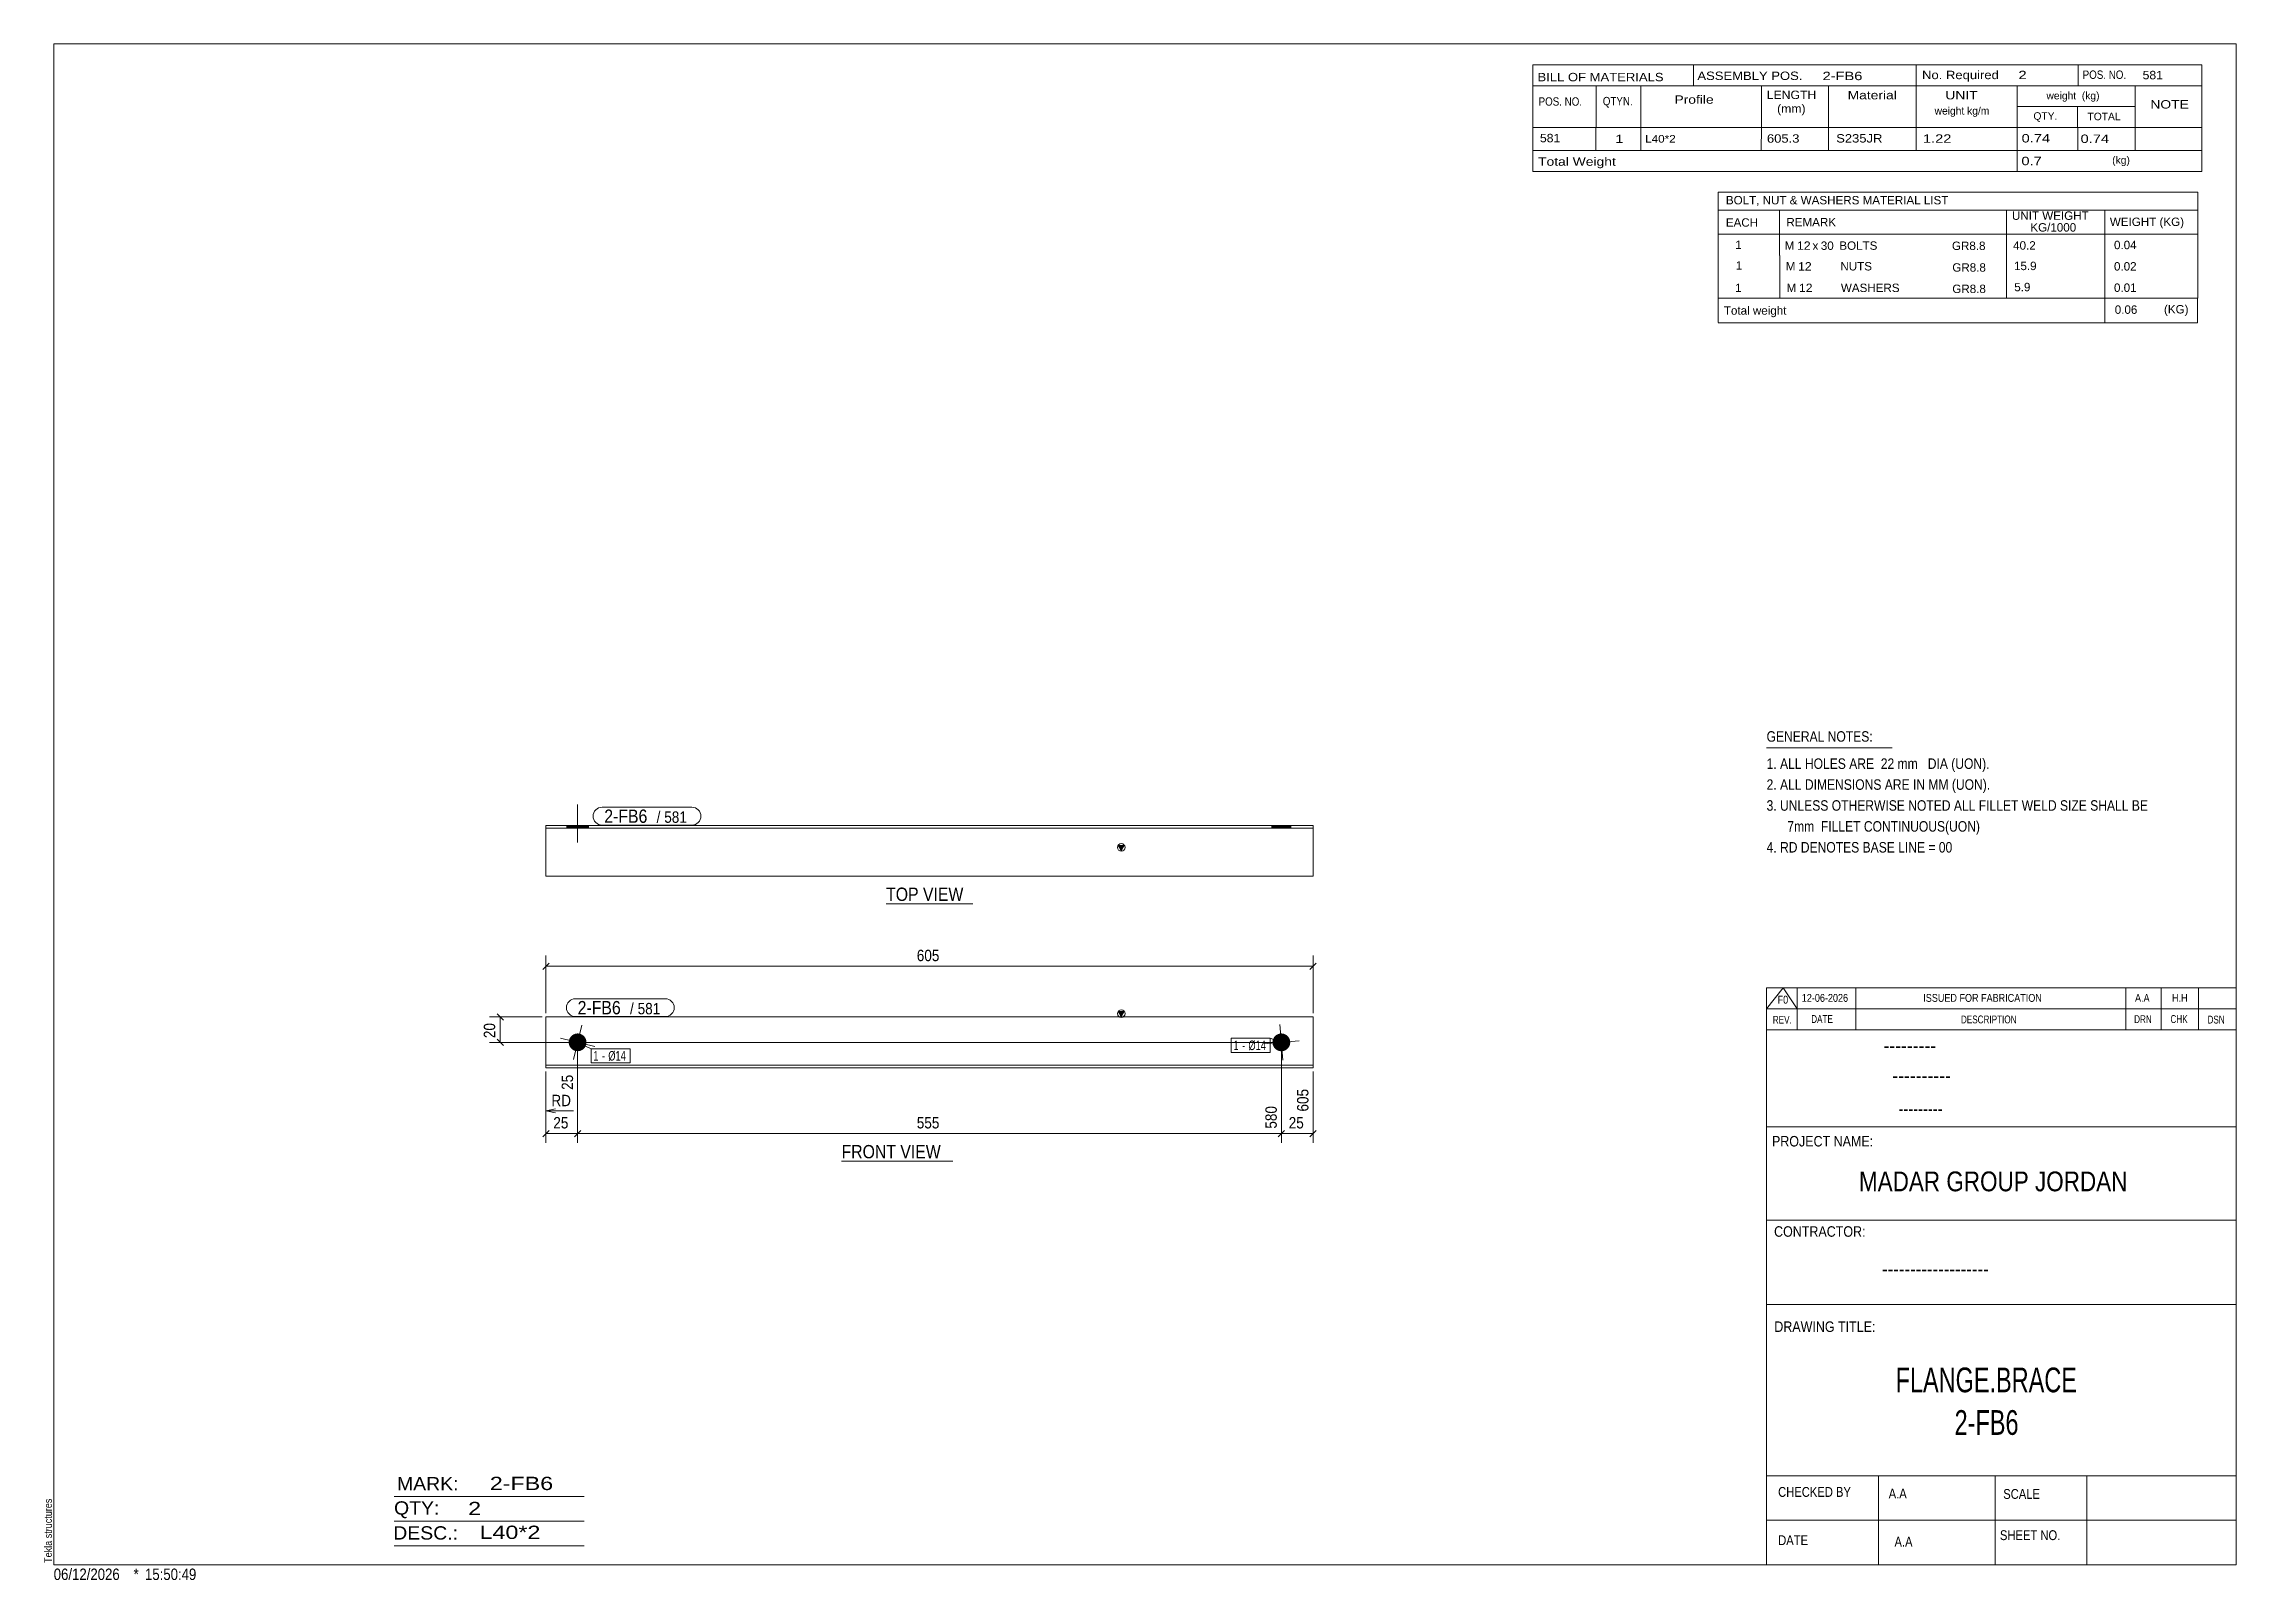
# Model space of a CAD drawing. Header units: millimetres. Extents: x 2 to 579, y 1 to 405.
import ezdxf

# ---------------------------------------------------------------- set-up
doc = ezdxf.new("R2010")
doc.units = ezdxf.units.MM
doc.linetypes.add('XKITLINE00', pattern=[0])
doc.linetypes.add('XKITLINE01', pattern=[4, 1, -1, 1, -1])
for name, color, linetype, lineweight in [('Bolt', 3, 'Continuous', 0), ('BoltMark', 7, 'Continuous', 0), ('Dimensions', 7, 'Continuous', 0), ('DrawingSheet', 5, 'Continuous', 0), ('OtherObjectType', 7, 'Continuous', 0), ('Part', 2, 'Continuous', 0), ('PartMark', 7, 'Continuous', 0)]:
    doc.layers.add(name, color=color, linetype=linetype, lineweight=lineweight)
doc.styles.add('@ARIAL_UNICODE_MS_BOLD', font='ARIAL.TTF')
doc.styles.add('ARIAL', font='ARIAL.TTF')
doc.styles.add('ARIAL_NARROW', font='ARIALN.TTF')
doc.styles.add('COMIC_SANS_MS_BOLD', font='COMICBD.TTF')
doc.styles.add('SWIS721_EX_BT', font='ARIAL.TTF')
doc.styles.add('SWISSE', font='ARIAL.TTF')

# ---------------------------------------------------------------- blocks, each defined once
blk = doc.blocks.new('*A1')
at = {"layer": 'Bolt'}
blk.add_hatch(color=3, dxfattribs=at).paths.add_polyline_path([(325.54, 142.26), (325.54, 142.31), (325.54, 142.37), (325.54, 142.43), (325.54, 142.49), (325.54, 142.54), (325.55, 142.6), (325.55, 142.66), (325.56, 142.71), (325.57, 142.77), (325.58, 142.83), (325.59, 142.88), (325.6, 142.94), (325.61, 142.99), (325.63, 143.05), (325.65, 143.1), (325.66, 143.16), (325.68, 143.21), (325.7, 143.27), (325.73, 143.32), (325.75, 143.37), (325.77, 143.42), (325.8, 143.47), (325.83, 143.52), (325.86, 143.57), (325.88, 143.62), (325.92, 143.67), (325.95, 143.72), (325.98, 143.77), (326.01, 143.81), (326.05, 143.86), (326.09, 143.9), (326.12, 143.95), (326.16, 143.99), (326.2, 144.03), (326.24, 144.07), (326.28, 144.11), (326.33, 144.15), (326.37, 144.18), (326.41, 144.22), (326.46, 144.26), (326.5, 144.29), (326.55, 144.32), (326.6, 144.36), (326.65, 144.39), (326.7, 144.42), (326.75, 144.44), (326.8, 144.47), (326.85, 144.5), (326.9, 144.52), (326.95, 144.54), (327.01, 144.57), (327.06, 144.59), (327.11, 144.61), (327.17, 144.62), (327.22, 144.64), (327.28, 144.66), (327.33, 144.67), (327.39, 144.68), (327.44, 144.69), (327.5, 144.7), (327.56, 144.71), (327.61, 144.72), (327.67, 144.72), (327.73, 144.73), (327.79, 144.73), (327.84, 144.73), (327.9, 144.73), (327.96, 144.73), (328.01, 144.73), (328.07, 144.72), (328.13, 144.72), (328.19, 144.71), (328.24, 144.7), (328.3, 144.69), (328.36, 144.68), (328.41, 144.67), (328.47, 144.65), (328.52, 144.64), (328.58, 144.62), (328.63, 144.6), (328.68, 144.59), (328.74, 144.56), (328.79, 144.54), (328.84, 144.52), (328.9, 144.5), (328.95, 144.47), (329, 144.44), (329.05, 144.41), (329.1, 144.38), (329.14, 144.35), (329.19, 144.32), (329.24, 144.29), (329.28, 144.26), (329.33, 144.22), (329.37, 144.18), (329.42, 144.15), (329.46, 144.11), (329.5, 144.07), (329.54, 144.03), (329.58, 143.99), (329.62, 143.94), (329.66, 143.9), (329.69, 143.86), (329.73, 143.81), (329.76, 143.76), (329.8, 143.72), (329.83, 143.67), (329.86, 143.62), (329.89, 143.57), (329.92, 143.52), (329.94, 143.47), (329.97, 143.42), (329.99, 143.37), (330.02, 143.32), (330.04, 143.26), (330.06, 143.21), (330.08, 143.16), (330.1, 143.1), (330.11, 143.05), (330.13, 142.99), (330.14, 142.94), (330.15, 142.88), (330.16, 142.82), (330.17, 142.77), (330.18, 142.71), (330.19, 142.66), (330.2, 142.6), (330.2, 142.54), (330.2, 142.48), (330.2, 142.43), (330.2, 142.37), (330.2, 142.31), (330.2, 142.25), (330.2, 142.2), (330.19, 142.14), (330.18, 142.08), (330.17, 142.03), (330.16, 141.97), (330.15, 141.91), (330.14, 141.86), (330.13, 141.8), (330.11, 141.75), (330.09, 141.69), (330.08, 141.64), (330.06, 141.58), (330.04, 141.53), (330.02, 141.48), (329.99, 141.43), (329.97, 141.37), (329.94, 141.32), (329.91, 141.27), (329.89, 141.22), (329.86, 141.17), (329.83, 141.13), (329.79, 141.08), (329.76, 141.03), (329.73, 140.99), (329.69, 140.94), (329.66, 140.9), (329.62, 140.85), (329.58, 140.81), (329.54, 140.77), (329.5, 140.73), (329.46, 140.69), (329.42, 140.65), (329.37, 140.61), (329.33, 140.58), (329.28, 140.54), (329.24, 140.51), (329.19, 140.47), (329.14, 140.44), (329.09, 140.41), (329.04, 140.38), (329, 140.35), (328.94, 140.33), (328.89, 140.3), (328.84, 140.28), (328.79, 140.25), (328.74, 140.23), (328.68, 140.21), (328.63, 140.19), (328.57, 140.17), (328.52, 140.16), (328.46, 140.14), (328.41, 140.13), (328.35, 140.12), (328.3, 140.1), (328.24, 140.09), (328.18, 140.09), (328.13, 140.08), (328.07, 140.07), (328.01, 140.07), (327.96, 140.07), (327.9, 140.07), (327.84, 140.07), (327.78, 140.07), (327.73, 140.07), (327.67, 140.07), (327.61, 140.08), (327.56, 140.09), (327.5, 140.1), (327.44, 140.11), (327.39, 140.12), (327.33, 140.13), (327.28, 140.14), (327.22, 140.16), (327.17, 140.17), (327.11, 140.19), (327.06, 140.21), (327, 140.23), (326.95, 140.25), (326.9, 140.28), (326.85, 140.3), (326.8, 140.33), (326.74, 140.36), (326.7, 140.38), (326.65, 140.41), (326.6, 140.44), (326.55, 140.48), (326.5, 140.51), (326.46, 140.54), (326.41, 140.58), (326.37, 140.61), (326.32, 140.65), (326.28, 140.69), (326.24, 140.73), (326.2, 140.77), (326.16, 140.81), (326.12, 140.85), (326.08, 140.9), (326.05, 140.94), (326.01, 140.99), (325.98, 141.03), (325.95, 141.08), (325.91, 141.13), (325.88, 141.18), (325.85, 141.22), (325.83, 141.27), (325.8, 141.33), (325.77, 141.38), (325.75, 141.43), (325.73, 141.48), (325.7, 141.53), (325.68, 141.59), (325.66, 141.64), (325.65, 141.7), (325.63, 141.75), (325.61, 141.81), (325.6, 141.86), (325.59, 141.92), (325.58, 141.97), (325.57, 142.03), (325.56, 142.09), (325.55, 142.14), (325.55, 142.2)], flags=17)
at = {"layer": 'Bolt', "color": 3, "linetype": 'XKITLINE00', "lineweight": 0}
for p, q in [((328.27, 137.75), (327.47, 147.05)), ((332.52, 142.8), (323.22, 142))]:
    blk.add_line(p, q, dxfattribs=at)
blk = doc.blocks.new('*A2')
at = {"layer": 'Bolt'}
blk.add_hatch(color=3, dxfattribs=at).paths.add_polyline_path([(143.39, 144.65), (143.45, 144.63), (143.5, 144.62), (143.56, 144.6), (143.61, 144.58), (143.67, 144.56), (143.72, 144.54), (143.77, 144.51), (143.82, 144.49), (143.87, 144.46), (143.92, 144.43), (143.97, 144.41), (144.02, 144.38), (144.07, 144.35), (144.12, 144.31), (144.16, 144.28), (144.21, 144.25), (144.25, 144.21), (144.3, 144.17), (144.34, 144.14), (144.38, 144.1), (144.43, 144.06), (144.47, 144.02), (144.5, 143.97), (144.54, 143.93), (144.58, 143.89), (144.62, 143.84), (144.65, 143.8), (144.68, 143.75), (144.72, 143.7), (144.75, 143.66), (144.78, 143.61), (144.81, 143.56), (144.84, 143.51), (144.86, 143.46), (144.89, 143.41), (144.91, 143.35), (144.93, 143.3), (144.96, 143.25), (144.98, 143.2), (145, 143.14), (145.01, 143.09), (145.03, 143.03), (145.04, 142.98), (145.06, 142.92), (145.07, 142.87), (145.08, 142.81), (145.09, 142.75), (145.1, 142.7), (145.1, 142.64), (145.11, 142.58), (145.11, 142.52), (145.12, 142.47), (145.12, 142.41), (145.12, 142.35), (145.11, 142.3), (145.11, 142.24), (145.11, 142.18), (145.1, 142.12), (145.09, 142.07), (145.08, 142.01), (145.07, 141.95), (145.06, 141.9), (145.05, 141.84), (145.04, 141.79), (145.02, 141.73), (145, 141.68), (144.98, 141.62), (144.96, 141.57), (144.94, 141.52), (144.92, 141.46), (144.9, 141.41), (144.87, 141.36), (144.85, 141.31), (144.82, 141.26), (144.79, 141.21), (144.76, 141.16), (144.73, 141.11), (144.7, 141.06), (144.66, 141.02), (144.63, 140.97), (144.59, 140.93), (144.56, 140.88), (144.52, 140.84), (144.48, 140.8), (144.44, 140.76), (144.4, 140.72), (144.36, 140.68), (144.32, 140.64), (144.27, 140.6), (144.23, 140.57), (144.18, 140.53), (144.14, 140.5), (144.09, 140.46), (144.04, 140.43), (143.99, 140.4), (143.94, 140.37), (143.89, 140.35), (143.84, 140.32), (143.79, 140.29), (143.74, 140.27), (143.69, 140.25), (143.63, 140.23), (143.58, 140.21), (143.53, 140.19), (143.47, 140.17), (143.42, 140.15), (143.36, 140.14), (143.31, 140.12), (143.25, 140.11), (143.19, 140.1), (143.14, 140.09), (143.08, 140.08), (143.02, 140.08), (142.97, 140.07), (142.91, 140.07), (142.85, 140.07), (142.79, 140.07), (142.74, 140.07), (142.68, 140.07), (142.62, 140.07), (142.57, 140.08), (142.51, 140.08), (142.45, 140.09), (142.4, 140.1), (142.34, 140.11), (142.28, 140.12), (142.23, 140.13), (142.17, 140.15), (142.12, 140.16), (142.06, 140.18), (142.01, 140.2), (141.95, 140.22), (141.9, 140.24), (141.85, 140.26), (141.8, 140.28), (141.74, 140.31), (141.69, 140.34), (141.64, 140.36), (141.59, 140.39), (141.54, 140.42), (141.5, 140.45), (141.45, 140.48), (141.4, 140.52), (141.36, 140.55), (141.31, 140.59), (141.27, 140.62), (141.22, 140.66), (141.18, 140.7), (141.14, 140.74), (141.1, 140.78), (141.06, 140.82), (141.02, 140.87), (140.99, 140.91), (140.95, 140.95), (140.92, 141), (140.88, 141.05), (140.85, 141.09), (140.82, 141.14), (140.79, 141.19), (140.76, 141.24), (140.73, 141.29), (140.7, 141.34), (140.68, 141.39), (140.65, 141.44), (140.63, 141.5), (140.61, 141.55), (140.59, 141.6), (140.57, 141.66), (140.55, 141.71), (140.54, 141.77), (140.52, 141.82), (140.51, 141.88), (140.5, 141.93), (140.49, 141.99), (140.48, 142.05), (140.47, 142.1), (140.46, 142.16), (140.46, 142.22), (140.45, 142.27), (140.45, 142.33), (140.45, 142.39), (140.45, 142.44), (140.45, 142.5), (140.46, 142.56), (140.46, 142.62), (140.47, 142.67), (140.47, 142.73), (140.48, 142.79), (140.49, 142.84), (140.5, 142.9), (140.52, 142.95), (140.53, 143.01), (140.55, 143.07), (140.56, 143.12), (140.58, 143.17), (140.6, 143.23), (140.62, 143.28), (140.65, 143.33), (140.67, 143.39), (140.69, 143.44), (140.72, 143.49), (140.75, 143.54), (140.78, 143.59), (140.81, 143.64), (140.84, 143.69), (140.87, 143.73), (140.9, 143.78), (140.94, 143.83), (140.97, 143.87), (141.01, 143.91), (141.05, 143.96), (141.09, 144), (141.13, 144.04), (141.17, 144.08), (141.21, 144.12), (141.25, 144.16), (141.29, 144.2), (141.34, 144.23), (141.38, 144.27), (141.43, 144.3), (141.48, 144.33), (141.53, 144.36), (141.57, 144.39), (141.62, 144.42), (141.67, 144.45), (141.72, 144.48), (141.78, 144.5), (141.83, 144.53), (141.88, 144.55), (141.93, 144.57), (141.99, 144.59), (142.04, 144.61), (142.1, 144.63), (142.15, 144.64), (142.21, 144.66), (142.26, 144.67), (142.32, 144.69), (142.37, 144.7), (142.43, 144.71), (142.49, 144.71), (142.54, 144.72), (142.6, 144.72), (142.66, 144.73), (142.71, 144.73), (142.77, 144.73), (142.83, 144.73), (142.89, 144.73), (142.94, 144.73), (143, 144.72), (143.06, 144.72), (143.11, 144.71), (143.17, 144.7), (143.23, 144.69), (143.28, 144.68), (143.34, 144.66)], flags=17)
at = {"layer": 'Bolt', "color": 3, "linetype": 'XKITLINE00', "lineweight": 0}
for p, q in [((141.67, 137.87), (143.9, 146.93)), ((138.25, 143.51), (147.32, 141.29))]:
    blk.add_line(p, q, dxfattribs=at)
blk = doc.blocks.new('*A3')
at = {"layer": 'Part'}
blk.add_hatch(color=2, dxfattribs=at).paths.add_polyline_path([(284.97, 150.47), (286.57, 150.47), (285.77, 149.07)], flags=17)
at = {"layer": 'Part', "color": 2, "linetype": 'XKITLINE00', "lineweight": 0}
for p, q in [((285.77, 149.07), (284.97, 150.47)), ((284.97, 150.47), (286.57, 150.47)), ((286.57, 150.47), (285.77, 149.07)), ((134.45, 136.4), (134.45, 149.07)), ((336.2, 149.07), (134.45, 149.07)), ((336.2, 135.73), (336.2, 149.07)), ((134.45, 135.73), (134.45, 136.4)), ((336.2, 136.4), (134.45, 136.4)), ((336.2, 135.73), (134.45, 135.73))]:
    blk.add_line(p, q, dxfattribs=at)
blk.add_circle((285.77, 149.97), 1, dxfattribs=at)
blk = doc.blocks.new('*A4')
at = {"layer": 'Bolt'}
blk.add_hatch(color=3, dxfattribs=at).paths.add_polyline_path([(330.39, 199.43), (330.39, 198.77), (325.35, 198.77), (325.35, 199.43)], flags=17)
at = {"layer": 'Bolt', "color": 3, "linetype": 'XKITLINE00', "lineweight": 0}
for p, q in [((325.35, 198.77), (325.35, 199.43)), ((327.87, 198.77), (327.87, 199.43)), ((330.39, 198.77), (330.39, 199.43))]:
    blk.add_line(p, q, dxfattribs=at)
blk = doc.blocks.new('*A5')
at = {"layer": 'Bolt'}
blk.add_hatch(color=3, dxfattribs=at).paths.add_polyline_path([(139.96, 198.77), (139.96, 199.43), (145.61, 199.43), (145.61, 198.77)], flags=17)
at = {"layer": 'Bolt', "color": 3, "linetype": 'XKITLINE00', "lineweight": 0}
for p, q in [((142.78, 194.93), (142.78, 204.93)), ((139.96, 198.77), (139.96, 199.43)), ((145.61, 198.77), (145.61, 199.43))]:
    blk.add_line(p, q, dxfattribs=at)
blk = doc.blocks.new('*A6')
at = {"layer": 'Part'}
blk.add_hatch(color=2, dxfattribs=at).paths.add_polyline_path([(284.97, 194.17), (286.57, 194.17), (285.77, 192.77)], flags=17)
at = {"layer": 'Part', "color": 2, "linetype": 'XKITLINE00', "lineweight": 0}
for p, q in [((134.45, 199.43), (134.45, 198.77)), ((134.45, 199.43), (336.2, 199.43)), ((336.2, 198.77), (134.45, 198.77)), ((134.45, 198.77), (134.45, 186.1)), ((336.2, 198.77), (336.2, 199.43)), ((336.2, 186.1), (336.2, 198.77)), ((285.77, 192.77), (284.97, 194.17)), ((284.97, 194.17), (286.57, 194.17)), ((286.57, 194.17), (285.77, 192.77)), ((134.45, 186.1), (336.2, 186.1))]:
    blk.add_line(p, q, dxfattribs=at)
at = {"layer": 'Part', "color": 7, "linetype": 'XKITLINE01', "lineweight": 0}
for p, q in [((134.45, 198.77), (134.45, 199.43)), ((336.2, 199.43), (336.2, 198.77))]:
    blk.add_line(p, q, dxfattribs=at)
at = {"layer": 'Part', "color": 2, "linetype": 'XKITLINE00', "lineweight": 0}
blk.add_circle((285.77, 193.67), 1, dxfattribs=at)
blk = doc.blocks.new('*A7')
at = {"layer": 'DrawingSheet', "color": 5, "linetype": 'XKITLINE00', "lineweight": 0}
for p, q in [((579, 405), (5, 405)), ((5, 405), (5, 5)), ((579, 5), (579, 405)), ((5, 5), (579, 5))]:
    blk.add_line(p, q, dxfattribs=at)
at = {"layer": 'DrawingSheet', "color": 5, "style": 'ARIAL', "width": 0.85}
blk.add_text('Tekla structures', height=2, rotation=90, dxfattribs=at).set_placement((4.5, 5.5))
blk = doc.blocks.new('*A8')
at = {"layer": 'OtherObjectType', "color": 7, "linetype": 'XKITLINE00', "lineweight": 0}
for p, q in [((442.76, 365.95), (442.75, 354.95)), ((442.76, 365.95), (568.88, 365.95)), ((568.88, 365.95), (568.88, 354.95)), ((442.75, 361.3), (568.88, 361.3)), ((458.87, 361.31), (458.87, 354.95)), ((518.57, 361.31), (518.57, 354.95)), ((544.47, 361.29), (544.47, 354.95)), ((442.76, 354.92), (442.76, 349.42)), ((442.77, 354.95), (568.88, 354.95)), ((458.92, 354.95), (458.92, 349.33)), ((518.57, 354.95), (518.57, 349.33)), ((544.5, 354.95), (544.5, 349.45)), ((568.88, 354.95), (568.88, 349.45)), ((442.79, 349.33), (442.79, 343.72)), ((458.95, 349.33), (458.95, 343.71)), ((518.57, 349.33), (518.57, 343.71)), ((544.5, 349.33), (544.5, 343.83)), ((568.88, 349.33), (568.88, 343.83)), ((442.79, 343.7), (442.79, 338.13)), ((458.95, 343.71), (458.95, 338.09)), ((518.57, 343.71), (518.57, 338.09)), ((544.5, 343.71), (544.5, 338.1)), ((568.88, 343.71), (568.88, 338.1)), ((568.88, 338.1), (442.75, 338.13)), ((442.78, 338.09), (442.78, 331.69)), ((442.85, 338.09), (568.87, 338.09)), ((544.5, 338.06), (544.5, 331.64)), ((568.87, 338.06), (568.87, 331.65)), ((442.77, 331.65), (568.87, 331.65))]:
    blk.add_line(p, q, dxfattribs=at)
at = {"layer": 'OtherObjectType', "color": 7, "style": 'ARIAL_NARROW'}
for s, width, p in [('BOLT, NUT & WASHERS MATERIAL LIST', 1.211571, (444.79, 362.79)), ('EACH', 1.211571, (444.78, 356.92)), ('REMARK', 1.211571, (460.7, 357.01)), ('UNIT WEIGHT', 1.211571, (520.03, 358.72)), (' KG/1000', 1.211571, (524.02, 355.63)), ('WEIGHT (KG)', 1.211571, (545.78, 357.1)), ('1', 1.211571, (447.26, 351.05)), ('M', 1.211571, (460.26, 350.85)), ('12', 1.275, (463.5, 350.83)), ('x', 1.211571, (467.58, 350.83)), ('30', 1.211571, (469.76, 350.82)), ('BOLTS', 1.211571, (474.63, 350.84)), ('GR8.8', 1.211571, (504.25, 350.79)), ('40.2', 1.211571, (520.34, 350.88)), ('0.04', 1.211571, (546.87, 351.01)), ('1', 1.211571, (447.4, 345.61)), ('M', 1.211571, (460.54, 345.41)), ('12', 1.275, (463.78, 345.39)), ('NUTS', 1.211571, (474.91, 345.41)), ('GR8.8', 1.211571, (504.35, 345.09)), ('15.9', 1.211571, (520.56, 345.5)), ('0.02', 1.211571, (546.87, 345.39)), ('1', 1.211571, (447.24, 339.74)), ('M', 1.211571, (460.76, 339.74)), ('12', 1.275, (464, 339.72)), ('WASHERS', 1.211571, (475.04, 339.73)), ('GR8.8', 1.211571, (504.35, 339.47)), ('5.9', 1.211571, (520.64, 339.94)), ('0.01', 1.211571, (546.87, 339.78)), ('Total weight', 1.211571, (444.26, 333.77)), ('0.06', 1.211571, (547.07, 334)), ('(KG)', 1.211571, (560.02, 334.1))]:
    blk.add_text(s, height=2.2, dxfattribs=dict(at, width=width)).set_placement(p)
blk = doc.blocks.new('*A9')
at = {"layer": 'OtherObjectType', "color": 7, "linetype": 'XKITLINE00', "lineweight": 0}
blk.add_line((455.5, 219.82), (488.5, 219.82), dxfattribs=at)
at = {"layer": 'OtherObjectType', "color": 7, "style": 'ARIAL_NARROW', "width": 1.008832}
for s, p in [('GENERAL NOTES:', (455.5, 221.47)), ('1. ALL HOLES ARE  22 mm   DIA (UON).', (455.5, 214.32)), ('2. ALL DIMENSIONS ARE IN MM (UON).', (455.5, 208.82)), ('3. UNLESS OTHERWISE NOTED ALL FILLET WELD SIZE SHALL BE', (455.5, 203.32)), ('7mm  FILLET CONTINUOUS(UON)', (460.95, 197.82)), ('4. RD DENOTES BASE LINE = 00', (455.5, 192.32))]:
    blk.add_text(s, height=2.75, dxfattribs=at).set_placement(p)
blk = doc.blocks.new('*A10')
at = {"layer": 'OtherObjectType', "color": 7, "linetype": 'XKITLINE00', "lineweight": 0}
for p, q in [((455.5, 156.76), (579, 156.76)), ((455.5, 151.21), (459.82, 156.76)), ((455.5, 151.21), (455.5, 156.76)), ((459.82, 156.76), (463.53, 151.21)), ((463.53, 151.21), (463.53, 156.76)), ((478.97, 151.21), (478.97, 156.76)), ((549.98, 151.21), (549.98, 156.76)), ((559.24, 151.21), (559.24, 156.76)), ((569.12, 151.21), (569.12, 156.76)), ((579, 151.21), (579, 156.76)), ((455.5, 151.21), (579, 151.21)), ((455.5, 145.65), (455.5, 151.21)), ((459.21, 151.21), (579, 151.21)), ((463.53, 145.65), (463.53, 151.21)), ((478.97, 145.65), (478.97, 151.21)), ((549.98, 145.65), (549.98, 151.21)), ((559.24, 145.65), (559.24, 151.21)), ((569.12, 145.65), (569.12, 151.21)), ((579, 145.65), (579, 151.21))]:
    blk.add_line(p, q, dxfattribs=at)
at = {"layer": 'OtherObjectType', "color": 7, "style": 'ARIAL_NARROW'}
for s, height, width, p in [('F0', 2.058, 1.008832, (458.4, 152.59)), ('12-06-2026', 2.058, 1.008832, (464.76, 153.06)), ('ISSUED FOR FABRICATION', 2.0583, 1.008832, (496.71, 153.06)), ('A.A', 2.058, 1.008832, (552.4, 153.06)), ('H.H', 2.058, 1.008832, (562.13, 153.06)), ('REV.', 2.058, 0.907949, (457.13, 147.31)), ('DATE', 2.058, 0.907949, (467.23, 147.5)), ('DESCRIPTION', 2.0583, 0.907949, (506.61, 147.39)), ('DRN', 2.058, 0.907949, (552.17, 147.47)), ('CHK', 2.058, 0.907949, (561.72, 147.5)), ('DSN', 2.058, 0.907949, (571.47, 147.35))]:
    blk.add_text(s, height=height, dxfattribs=dict(at, width=width)).set_placement(p)
blk = doc.blocks.new('*A11')
at = {"layer": 'OtherObjectType', "color": 6, "linetype": 'XKITLINE00', "lineweight": 0}
for p, q in [((94.5, 23), (144.5, 23)), ((94.5, 16.5), (144.5, 16.5)), ((94.5, 10), (144.5, 10))]:
    blk.add_line(p, q, dxfattribs=at)
at = {"layer": 'OtherObjectType', "color": 6, "style": 'ARIAL_NARROW'}
for s, width, p in [('MARK:', 1.275, (95.27, 24.58)), ('2-FB6', 1.525501, (119.69, 24.65)), ('QTY:', 1.275, (94.5, 18.19)), ('2', 1.525501, (113.99, 18.05)), ('DESC.:', 1.275, (94.29, 11.63)), ('L40*2', 1.525501, (117, 11.79))]:
    blk.add_text(s, height=3.5, dxfattribs=dict(at, width=width)).set_placement(p)
blk = doc.blocks.new('*A12')
at = {"layer": 'OtherObjectType', "color": 2, "linetype": 'XKITLINE00', "lineweight": 0}
for p, q in [((455.5, 145.65), (579, 145.65)), ((455.5, 5), (455.5, 145.64)), ((578.98, 145.64), (579, 5)), ((579, 120.14), (455.5, 120.14)), ((455.5, 95.63), (579, 95.63)), ((579, 73.49), (455.5, 73.49)), ((579, 28.4), (455.5, 28.4)), ((484.94, 28.4), (484.94, 5)), ((515.62, 5), (515.62, 28.4)), ((539.75, 5), (539.75, 28.4)), ((579, 16.7), (455.5, 16.7)), ((579, 5), (455.5, 5))]:
    blk.add_line(p, q, dxfattribs=at)
at = {"layer": 'OtherObjectType', "color": 4, "style": '@ARIAL_UNICODE_MS_BOLD', "width": 0.85}
blk.add_text('---------', height=3.9, dxfattribs=at).set_placement((486.23, 139.59))
at = {"layer": 'OtherObjectType', "color": 7, "style": 'ARIAL', "width": 0.85}
for s, height, p in [('----------', 3.9, (488.56, 131.77)), ('---------', 3.25, (490.21, 123.31))]:
    blk.add_text(s, height=height, dxfattribs=at).set_placement(p)
at = {"layer": 'OtherObjectType', "color": 3, "width": 0.85}
for s, style, p in [('PROJECT NAME:', 'SWIS721_EX_BT', (456.92, 115.01)), ('CONTRACTOR:', 'SWISSE', (457.47, 91.27)), ('DRAWING TITLE:', 'SWIS721_EX_BT', (457.53, 66.24))]:
    blk.add_text(s, height=2.7618, dxfattribs=dict(at, style=style)).set_placement(p)
at = {"layer": 'OtherObjectType', "color": 7, "width": 0.85}
for s, height, p in [('MADAR GROUP JORDAN', 5.2, (479.79, 103.23)), ('CHECKED BY', 2.592, (458.53, 22.86)), ('A.A', 2.592, (487.61, 22.45)), ('SCALE', 2.592, (517.74, 22.33)), ('DATE', 2.592, (458.54, 10.16)), ('A.A', 2.592, (489.14, 9.76)), ('SHEET NO.', 2.592, (516.87, 11.49))]:
    blk.add_text(s, height=height, dxfattribs=at).set_placement(p)
at = {"layer": 'OtherObjectType', "color": 1}
for s, height, style, width, p in [('-------------------', 3.9, 'COMIC_SANS_MS_BOLD', 0.85, (485.87, 80.86)), ('FLANGE.BRACE', 6.5, 'ARIAL', 0.68, (489.43, 50.37)), ('2-FB6', 6.5, 'ARIAL', 0.68, (504.95, 39.17))]:
    blk.add_text(s, height=height, dxfattribs=dict(at, style=style, width=width)).set_placement(p)
blk = doc.blocks.new('*A13')
at = {"layer": 'OtherObjectType', "color": 7, "linetype": 'XKITLINE00', "lineweight": 0}
for p, q in [((393.98, 399.5), (569.98, 399.5)), ((393.98, 399.5), (393.98, 388.5)), ((436.26, 399.42), (436.26, 393.87)), ((494.85, 394), (494.85, 399.5)), ((537.43, 393.96), (537.43, 399.42)), ((569.98, 394), (569.98, 399.5)), ((393.98, 394), (569.98, 394)), ((410.64, 394), (410.64, 383)), ((422.4, 393.98), (422.4, 383.03)), ((454.12, 393.99), (454.13, 383)), ((471.78, 393.98), (471.78, 383)), ((494.85, 393.98), (494.85, 383)), ((521.43, 394), (521.43, 383)), ((552.42, 394), (552.42, 383)), ((569.98, 394), (569.98, 388.5)), ((393.98, 388.5), (393.98, 383)), ((521.45, 388.52), (552.45, 388.52)), ((537.28, 388.52), (537.28, 383)), ((569.98, 388.5), (569.98, 383)), ((393.98, 383), (569.98, 383)), ((393.98, 383), (393.98, 376.95)), ((410.63, 383), (410.63, 376.95)), ((422.44, 382.99), (422.44, 376.95)), ((454.12, 383), (454.11, 376.95)), ((471.79, 383), (471.79, 376.95)), ((494.87, 383), (494.87, 376.95)), ((521.44, 383), (521.44, 376.95)), ((537.33, 382.95), (537.33, 376.95)), ((552.43, 383), (552.43, 376.95)), ((569.98, 383), (569.98, 376.95)), ((393.98, 376.95), (569.98, 376.95)), ((393.98, 376.95), (393.98, 371.45)), ((521.44, 376.95), (521.44, 371.45)), ((569.98, 376.95), (569.98, 371.45)), ((393.98, 371.45), (569.98, 371.45))]:
    blk.add_line(p, q, dxfattribs=at)
at = {"layer": 'OtherObjectType', "color": 7, "style": 'ARIAL_NARROW'}
for s, height, width, p in [('No. Required', 2.2, 1.36, (496.39, 395.72)), ('2', 2.2, 1.525501, (521.75, 395.72)), ('POS. NO.', 2.2, 1.02, (538.63, 395.79)), ('581', 2.2, 1.270501, (554.4, 395.69)), ('BILL OF MATERIALS', 2.2, 1.36, (395.25, 395.16)), ('ASSEMBLY POS.', 2.2, 1.36, (437.3, 395.5)), ('LENGTH', 2.2, 1.275, (455.54, 390.49)), ('2-FB6', 2.2, 1.525501, (470.23, 395.46)), ('Material', 2.2, 1.445, (476.81, 390.41)), ('UNIT', 2.2, 1.445, (502.52, 390.4)), ('weight  (kg)', 1.98, 1.19, (529.11, 390.39)), ('POS. NO.', 2.2, 1.02, (395.53, 388.74)), ('QTYN.', 2.2, 1.02, (412.42, 388.84)), ('Profile', 2.2, 1.445, (431.26, 389.25)), ('(mm)', 2.2, 1.275, (458.26, 386.86)), ('weight kg/m', 1.98, 1.19, (499.69, 386.4)), ('QTY.', 1.98, 1.19, (525.68, 385.03)), ('TOTAL', 1.98, 1.19, (539.9, 384.91)), ('NOTE', 2.2, 1.445, (556.44, 387.99)), ('581', 2.2, 1.270501, (395.89, 379.12)), ('1', 2.2, 1.525501, (415.71, 378.91)), ('L40*2', 1.98, 1.355501, (423.56, 379.04)), ('605.3', 2.2, 1.355501, (455.59, 379.01)), ('S235JR', 2.2, 1.355501, (473.81, 379.05)), ('1.22', 2.2, 1.525501, (496.62, 378.99)), ('0.74', 2.2, 1.525501, (522.57, 379.07)), ('0.74', 2.2, 1.525501, (538.08, 378.94)), ('Total Weight', 2.2, 1.445, (395.4, 372.94)), ('0.7', 2.2, 1.525501, (522.52, 373.09)), ('(kg)', 1.98, 1.19, (546.4, 373.46))]:
    blk.add_text(s, height=height, dxfattribs=dict(at, width=width)).set_placement(p)
blk = doc.blocks.new('*A14')
at = {"layer": 'OtherObjectType', "color": 7, "style": 'ARIAL_NARROW', "width": 1.008832}
for s, p in [('06/12/2026', (4.99, 1)), ('*', (26, 1)), ('15:50:49', (29, 1))]:
    blk.add_text(s, height=3, dxfattribs=at).set_placement(p)
blk = doc.blocks.new('*A15')
at = {"layer": 'Dimensions', "color": 7, "linetype": 'XKITLINE00', "lineweight": 0}
for p, q in [((133.45, 149.07), (119.6, 149.07)), ((121.6, 149.91), (123.3, 148.22)), ((122.45, 142.4), (122.45, 149.07)), ((326.87, 142.4), (119.6, 142.4)), ((121.6, 143.25), (123.3, 141.55))]:
    blk.add_line(p, q, dxfattribs=at)
at = {"layer": 'Dimensions', "color": 3}
for p in [(122.45, 149.07), (122.45, 142.4)]:
    blk.add_point(p, dxfattribs=at)
at = {"layer": 'Dimensions', "color": 3, "style": 'ARIAL', "width": 0.85}
blk.add_text('20', height=3, rotation=90.00021, dxfattribs=at).set_placement((121.1, 143.51))
blk = doc.blocks.new('*A16')
at = {"layer": 'Dimensions', "color": 7, "linetype": 'XKITLINE00', "lineweight": 0}
for p, q in [((135.3, 163.25), (133.6, 161.55)), ((134.45, 150.07), (134.45, 165.25)), ((134.45, 162.4), (336.2, 162.4)), ((337.05, 163.25), (335.36, 161.55)), ((336.2, 150.07), (336.2, 165.25))]:
    blk.add_line(p, q, dxfattribs=at)
at = {"layer": 'Dimensions', "color": 3}
for p in [(134.45, 162.4), (336.2, 162.4)]:
    blk.add_point(p, dxfattribs=at)
at = {"layer": 'Dimensions', "color": 3, "style": 'ARIAL', "width": 0.85}
blk.add_text('605', height=3, dxfattribs=at).set_placement((231.99, 163.75))
blk = doc.blocks.new('*A17')
at = {"layer": 'Dimensions', "color": 7, "linetype": 'XKITLINE00', "lineweight": 0}
for p, q in [((142.78, 141.4), (142.78, 116)), ((134.45, 134.73), (134.45, 116)), ((134.45, 134.73), (134.45, 122)), ((136.95, 124.9), (134.45, 124.4)), ((136.95, 123.9), (134.45, 124.4)), ((141.67, 124.4), (134.45, 124.4)), ((135.3, 119.25), (133.6, 117.55)), ((134.45, 118.4), (142.78, 118.4)), ((143.63, 119.25), (141.93, 117.55))]:
    blk.add_line(p, q, dxfattribs=at)
at = {"layer": 'Dimensions', "color": 7}
blk.add_point((134.45, 124.4), dxfattribs=at)
at = {"layer": 'Dimensions', "color": 3}
for p in [(134.45, 118.4), (142.78, 118.4)]:
    blk.add_point(p, dxfattribs=at)
at = {"layer": 'Dimensions', "color": 3, "style": 'ARIAL', "width": 0.85}
blk.add_text('25', height=3, rotation=90.00021, dxfattribs=at).set_placement((141.58, 129.9))
for s, p in [('RD', (135.89, 125.6)), ('25', (136.39, 119.75))]:
    blk.add_text(s, height=3, dxfattribs=at).set_placement(p)
blk = doc.blocks.new('*A18')
at = {"layer": 'Dimensions', "color": 7, "linetype": 'XKITLINE00', "lineweight": 0}
for p, q in [((142.78, 141.4), (142.78, 116)), ((327.87, 141.4), (327.87, 116)), ((143.63, 119.25), (141.93, 117.55)), ((142.78, 118.4), (327.87, 118.4)), ((328.72, 119.25), (327.02, 117.55))]:
    blk.add_line(p, q, dxfattribs=at)
at = {"layer": 'Dimensions', "color": 3}
for p in [(142.78, 118.4), (327.87, 118.4)]:
    blk.add_point(p, dxfattribs=at)
at = {"layer": 'Dimensions', "color": 3, "style": 'ARIAL', "width": 0.85}
blk.add_text('555', height=3, dxfattribs=at).set_placement((231.99, 119.75))
blk.add_text('580', height=3, rotation=90.00021, dxfattribs=at).set_placement((326.67, 119.7))
blk = doc.blocks.new('*A19')
at = {"layer": 'Dimensions', "color": 7, "linetype": 'XKITLINE00', "lineweight": 0}
for p, q in [((327.87, 141.4), (327.87, 116)), ((336.2, 134.73), (336.2, 116)), ((328.72, 119.25), (327.02, 117.55)), ((327.87, 118.4), (336.2, 118.4)), ((337.05, 119.25), (335.36, 117.55))]:
    blk.add_line(p, q, dxfattribs=at)
at = {"layer": 'Dimensions', "color": 3}
for p in [(327.87, 118.4), (336.2, 118.4)]:
    blk.add_point(p, dxfattribs=at)
at = {"layer": 'Dimensions', "color": 3, "style": 'ARIAL', "width": 0.85}
blk.add_text('605', height=3, rotation=90.00021, dxfattribs=at).set_placement((335, 124.2))
blk.add_text('25', height=3, dxfattribs=at).set_placement((329.81, 119.75))
blk = doc.blocks.new('*A20')
at = {"layer": 'BoltMark', "color": 7, "linetype": 'XKITLINE00', "lineweight": 0}
for p, q in [((142.78, 142.4), (146.32, 140.71)), ((146.32, 140.71), (156.62, 140.71)), ((146.32, 137.01), (146.32, 140.71)), ((156.62, 137.01), (156.62, 140.71)), ((146.32, 137.01), (156.62, 137.01))]:
    blk.add_line(p, q, dxfattribs=at)
at = {"layer": 'BoltMark', "color": 3, "style": 'ARIAL_NARROW', "width": 0.85}
for s, p in [('1', (146.92, 137.61)), ('-', (149.19, 137.61)), ('Ø14', (150.85, 137.61))]:
    blk.add_text(s, height=2.5, dxfattribs=at).set_placement(p)
blk = doc.blocks.new('*A21')
at = {"layer": 'BoltMark', "color": 7, "linetype": 'XKITLINE00', "lineweight": 0}
for p, q in [((314.68, 143.47), (324.97, 143.47)), ((314.68, 139.77), (314.68, 143.47)), ((314.68, 139.77), (324.97, 139.77)), ((324.97, 139.77), (324.97, 143.47)), ((327.87, 142.4), (324.97, 143.47))]:
    blk.add_line(p, q, dxfattribs=at)
at = {"layer": 'BoltMark', "color": 3, "style": 'ARIAL_NARROW', "width": 0.85}
for s, p in [('1', (315.28, 140.37)), ('-', (317.55, 140.37)), ('Ø14', (319.21, 140.37))]:
    blk.add_text(s, height=2.5, dxfattribs=at).set_placement(p)
blk = doc.blocks.new('*A22')
at = {"layer": 'PartMark', "color": 7, "linetype": 'XKITLINE00', "lineweight": 0}
for p, q in [((142.2, 153.87), (165.85, 153.87)), ((142.2, 149.17), (165.85, 149.17))]:
    blk.add_line(p, q, dxfattribs=at)
for centre, start, end in [((142.2, 151.52), 90, 270), ((165.85, 151.52), 270, 90)]:
    blk.add_arc(centre, 2.35, start, end, dxfattribs=at)
at = {"layer": 'PartMark', "color": 1, "style": 'ARIAL', "width": 0.85}
blk.add_text('2-FB6', height=3.5, dxfattribs=at).set_placement((142.8, 149.77))
at = {"layer": 'PartMark', "color": 3, "style": 'ARIAL', "width": 0.85}
for s, p in [('/', (156.56, 149.77)), ('581', (158.57, 149.77))]:
    blk.add_text(s, height=3, dxfattribs=at).set_placement(p)
blk = doc.blocks.new('*A23')
at = {"layer": 'OtherObjectType', "color": 7, "linetype": 'XKITLINE00', "lineweight": 0}
blk.add_line((212.2, 111.15), (241.5, 111.15), dxfattribs=at)
at = {"layer": 'OtherObjectType', "color": 7, "style": 'ARIAL', "width": 0.85}
blk.add_text('FRONT VIEW', height=3.5, dxfattribs=at).set_placement((212.2, 111.9))
blk = doc.blocks.new('*A24')
at = {"layer": 'PartMark', "color": 7, "linetype": 'XKITLINE00', "lineweight": 0}
for p, q in [((149.2, 204.23), (172.85, 204.23)), ((149.2, 199.53), (172.85, 199.53))]:
    blk.add_line(p, q, dxfattribs=at)
for centre, start, end in [((149.2, 201.88), 90, 270), ((172.85, 201.88), 270, 90)]:
    blk.add_arc(centre, 2.35, start, end, dxfattribs=at)
at = {"layer": 'PartMark', "color": 1, "style": 'ARIAL', "width": 0.85}
blk.add_text('2-FB6', height=3.5, dxfattribs=at).set_placement((149.8, 200.13))
at = {"layer": 'PartMark', "color": 3, "style": 'ARIAL', "width": 0.85}
for s, p in [('/', (163.56, 200.13)), ('581', (165.57, 200.13))]:
    blk.add_text(s, height=3, dxfattribs=at).set_placement(p)
blk = doc.blocks.new('*A25')
at = {"layer": 'OtherObjectType', "color": 7, "linetype": 'XKITLINE00', "lineweight": 0}
blk.add_line((223.92, 178.85), (246.74, 178.85), dxfattribs=at)
at = {"layer": 'OtherObjectType', "color": 7, "style": 'ARIAL', "width": 0.85}
blk.add_text('TOP VIEW', height=3.5, dxfattribs=at).set_placement((223.92, 179.6))

msp = doc.modelspace()

# ---------------------------------------------------------------- block references
at = {"lineweight": 0}
for name in ['*A7', '*A13', '*A8', '*A9', '*A5', '*A24', '*A4', '*A25', '*A16', '*A10', '*A22', '*A15', '*A2', '*A1', '*A12', '*A17', '*A18', '*A20', '*A21', '*A19', '*A23', '*A11', '*A14']:
    msp.add_blockref(name, (0, 0), dxfattribs=at)
at = {"layer": 'Part', "lineweight": 0}
for name in ['*A6', '*A3']:
    msp.add_blockref(name, (0, 0), dxfattribs=at)

doc.saveas('drawing.dxf')
